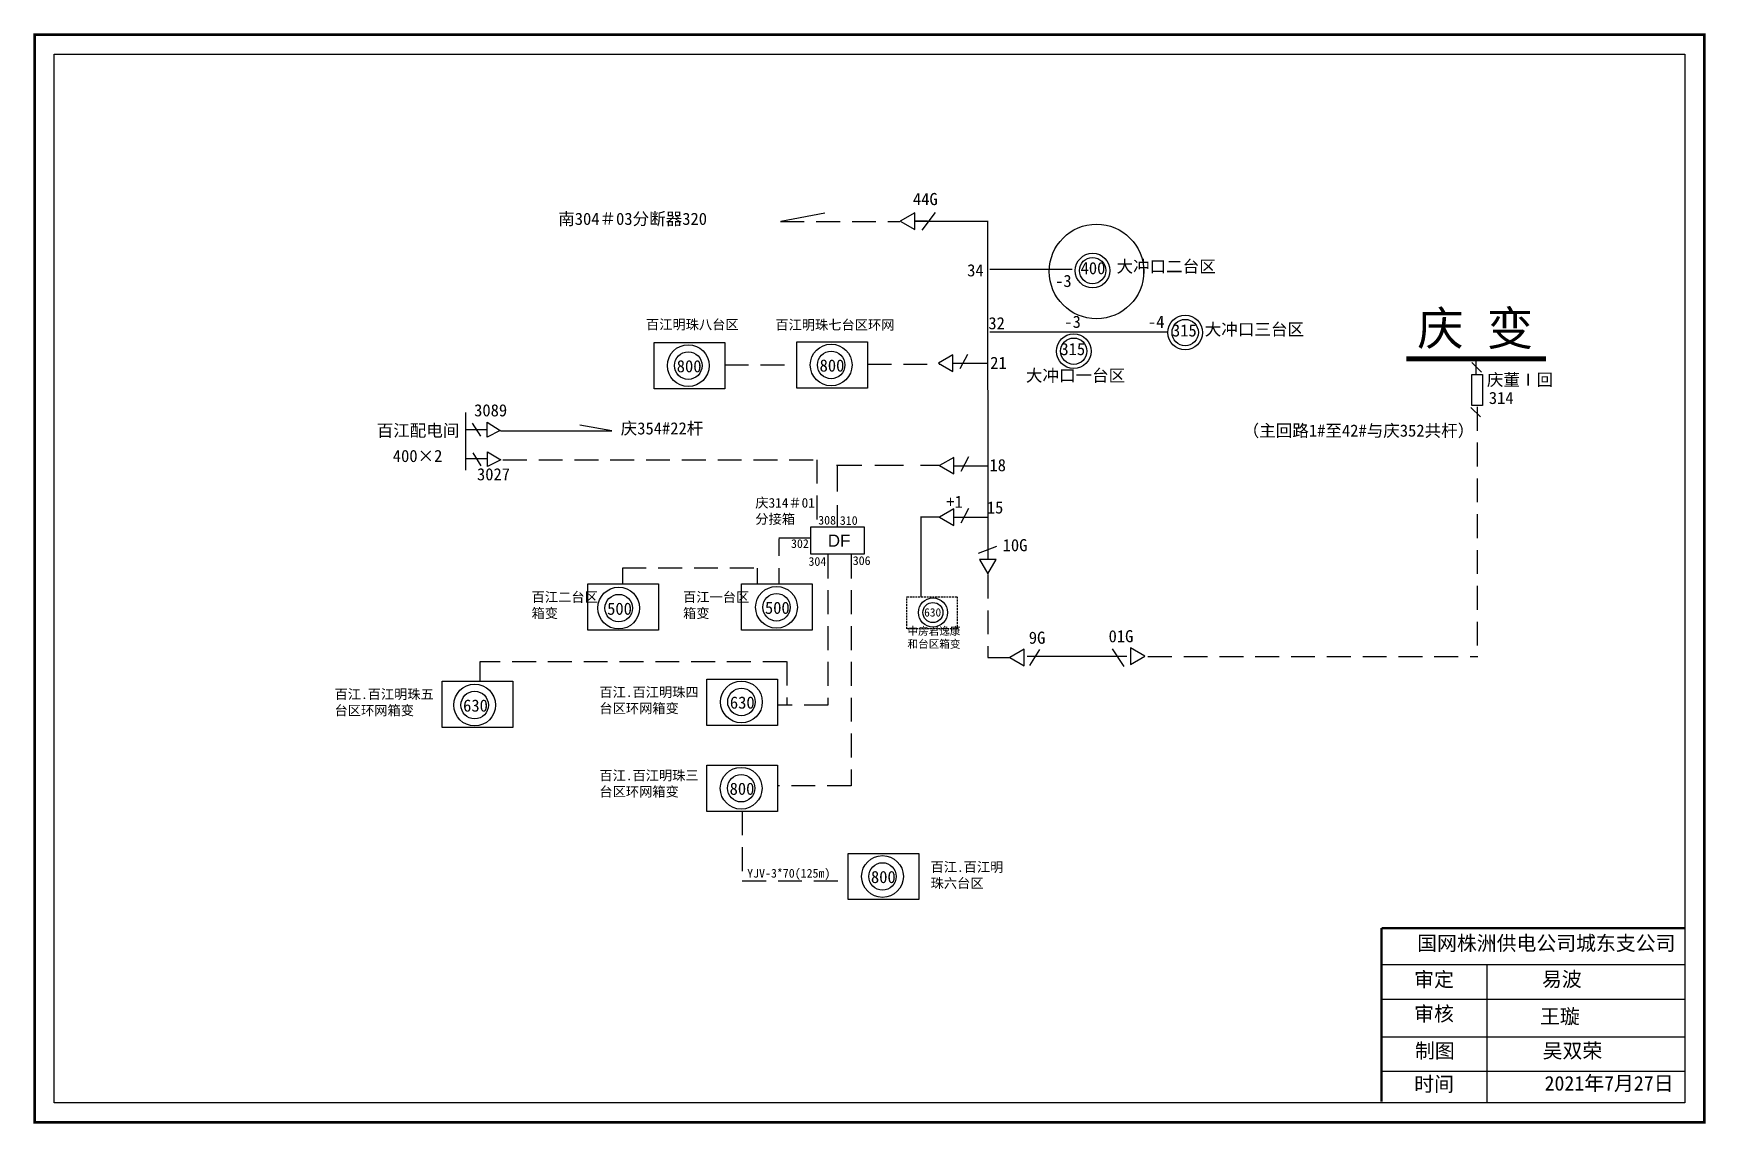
# Model space of a CAD drawing. Extents: x 0 to 344, y 0 to 224.
import ezdxf

# ---------------------------------------------------------------- set-up
doc = ezdxf.new("R2010")
doc.units = 0
doc.header["$LTSCALE"] = 0.774411
for name, pattern in [('ACAD_ISO02W100', [15, 12, -3]), ('DASHED2', [9.525, 6.35, -3.175]), ('HIDDEN', [0.375, 0.25, -0.125])]:
    doc.linetypes.add(name, pattern=pattern)
doc.layers.get('0').update_dxf_attribs({"linetype": 'CONTINUOUS'})
doc.styles.get("Standard").update_dxf_attribs({"font": '', "height": 2.5})
doc.styles.add('字体', font='simkai_0.ttf', dxfattribs={"height": 2.5})
doc.styles.get('Standard').set_extended_font_data('SimSun')

msp = doc.modelspace()

# ---------------------------------------------------------------- linework, layer by layer
at = {"color": 0, "linetype": 'Continuous'}
for p, q in [((153.7, 185.4), (162.78, 187.16)), ((189.16, 156.17), (196.19, 156.17)), ((192.14, 157.98), (190.54, 155)), ((93.18, 142.46), (88.88, 142.46)), ((91.88, 141.16), (90.19, 143.83)), ((93.17, 140.97), (93.17, 144.04)), ((93.17, 144.04), (95.9, 142.34)), ((95.9, 142.34), (93.17, 140.97)), ((93.27, 137.96), (95.99, 136.25)), ((93.27, 134.88), (93.27, 137.96)), ((93.24, 136.46), (88.95, 136.46)), ((91.97, 135.07), (90.28, 137.74)), ((95.99, 136.25), (93.27, 134.88)), ((153.29, 120.24), (159.74, 120.24))]:
    msp.add_line(p, q, dxfattribs=at)
at = {"linetype": 'DASHED2'}
for p, q in [((185.5, 187.22), (182.76, 183.57)), ((153.61, 185.35), (178.22, 185.35)), ((297.15, 147.2), (297.14, 95.79)), ((96.43, 136.31), (161.14, 136.31)), ((161.14, 136.31), (161.14, 122.79)), ((198.14, 118.42), (194.38, 117.01)), ((121.06, 114.02), (148.76, 114.02)), ((163.39, 116.79), (163.39, 85.73)), ((168.17, 116.79), (168.17, 69.12)), ((196.31, 112.65), (196.31, 95.55)), ((206.97, 97.22), (204.94, 93.95)), ((221.95, 97.34), (224.37, 93.75)), ((154.89, 94.68), (91.71, 94.68)), ((91.71, 94.68), (91.71, 90.67)), ((154.92, 94.74), (154.92, 85.72)), ((196.31, 95.55), (200.79, 95.55)), ((229.31, 95.79), (297.3, 95.79)), ((163.39, 85.73), (153.07, 85.73)), ((168.17, 69.12), (153.07, 69.12))]:
    msp.add_line(p, q, dxfattribs=at)
for p, q in [((183.89, 185.43), (181.27, 185.43)), ((181.27, 185.41), (196.28, 185.41)), ((196.41, 115.8), (196.35, 185.52)), ((213.72, 175.44), (196.73, 175.44)), ((233.36, 162.56), (200.55, 162.56))]:
    msp.add_line(p, q)
at = {"color": 0}
msp.add_line((200.55, 162.56), (196.73, 162.56), dxfattribs=at)
at = {"color": 0, "linetype": 'DASHED2'}
for p, q in [((142.14, 155.86), (156.99, 155.86)), ((171.57, 156), (186.51, 156)), ((145.74, 63.89), (145.74, 49.58)), ((145.74, 49.58), (167.58, 49.58))]:
    msp.add_line(p, q, dxfattribs=at)
at = {"linetype": 'Continuous'}
for p, q in [((298.05, 154.34), (296.07, 156.32)), ((88.82, 134.17), (88.82, 146.03)), ((297.83, 145.11), (295.85, 147.09)), ((95.95, 142.26), (118.86, 142.26)), ((118.86, 142.26), (112.31, 143.45)), ((165.18, 135.16), (170.41, 135.16)), ((165.29, 135.16), (165.29, 129.73)), ((173.07, 135.16), (178.94, 135.16)), ((182.45, 135.16), (186.29, 135.16)), ((189.38, 135.06), (196.42, 135.06)), ((192.37, 136.87), (190.77, 133.88)), ((165.29, 126.96), (165.29, 122.59)), ((182.45, 124.54), (186.29, 124.54)), ((182.55, 124.36), (182.55, 108.14)), ((189.38, 124.44), (196.42, 124.44)), ((192.37, 126.25), (190.77, 123.27)), ((153.28, 120.02), (153.28, 116.5)), ((121.06, 113.97), (121.06, 110.75)), ((148.79, 113.97), (148.79, 110.75)), ((153.28, 113.97), (153.28, 110.75)), ((204.45, 95.87), (224.95, 95.87)), ((277.47, 32.35), (339.83, 32.35)), ((299.11, 32.34), (299.11, 4.01)), ((277.47, 25.25), (339.83, 25.25)), ((277.47, 17.5), (339.83, 17.5)), ((277.47, 10.4), (339.83, 10.4))]:
    msp.add_line(p, q, dxfattribs=at)
at = {"linetype": 'ACAD_ISO02W100'}
msp.add_line((296.91, 153.84), (296.91, 156.93), dxfattribs=at)
at = {"linetype": 'Continuous', "const_width": 0.5}
msp.add_lwpolyline([(-0.03, 223.83), (343.95, 223.83), (343.95, -0.14), (-0.03, -0.14)], close=True, dxfattribs=at)
at = {"linetype": 'Continuous'}
for points in [[(4.02, 219.78), (339.9, 219.78), (339.9, 3.91), (4.02, 3.91)], [(159.85, 122.48), (170.83, 122.48), (170.83, 116.84), (159.85, 116.84)], [(113.95, 110.74), (128.52, 110.74), (128.52, 101.23), (113.95, 101.23)], [(145.57, 110.74), (160.14, 110.74), (160.14, 101.23), (145.57, 101.23)], [(83.91, 90.67), (98.48, 90.67), (98.48, 81.16), (83.91, 81.16)], [(138.46, 91.1), (153.03, 91.1), (153.03, 81.59), (138.46, 81.59)], [(138.46, 73.4), (153.03, 73.4), (153.03, 63.89), (138.46, 63.89)], [(167.58, 55.23), (182.15, 55.23), (182.15, 45.72), (167.58, 45.72)]]:
    msp.add_lwpolyline(points, close=True, dxfattribs=at)
for points in [[(178.31, 185.43), (181.27, 183.73), (181.27, 187.14)], [(186.39, 135.08), (189.34, 133.38), (189.34, 136.79)], [(186.39, 124.47), (189.34, 122.76), (189.34, 126.17)], [(196.34, 112.8), (198.05, 115.75), (194.64, 115.75)], [(200.88, 95.56), (203.84, 93.85), (203.84, 97.26)], [(228.65, 95.85), (225.7, 97.56), (225.7, 94.14)]]:
    msp.add_lwpolyline(points, close=True)
at = {"color": 0, "linetype": 'Continuous'}
for points in [[(127.57, 160.42), (142.14, 160.42), (142.14, 150.91), (127.57, 150.91)], [(156.99, 160.55), (171.57, 160.55), (171.57, 151.04), (156.99, 151.04)]]:
    msp.add_lwpolyline(points, close=True, dxfattribs=at)
at = {"color": 0}
msp.add_lwpolyline([(186.16, 156.2), (189.12, 154.49), (189.12, 157.9)], close=True, dxfattribs=at)
at = {"linetype": 'Continuous'}
for points, const_width in [([(311.36, 157.09), (282.54, 157.06)], 1), ([(277.43, 39.86), (277.43, 4.13)], 0.5), ([(277.47, 39.86), (339.83, 39.86)], 0.5)]:
    msp.add_lwpolyline(points, dxfattribs=dict(at, const_width=const_width))
at = {"linetype": 'ACAD_ISO02W100'}
msp.add_lwpolyline([(298.24, 147.44), (296.03, 147.44), (296.03, 153.84), (298.24, 153.84)], close=True, dxfattribs=at)
at = {"color": 7, "linetype": 'HIDDEN', "ltscale": 2}
msp.add_lwpolyline([(179.68, 108.09), (190.05, 108.09), (190.05, 101.51), (179.68, 101.51)], close=True, dxfattribs=at)
at = {"color": 1, "linetype": 'Continuous'}
msp.add_circle((218.73, 175.07), 9.74, dxfattribs=at)
at = {"linetype": 'Continuous'}
for centre, radius in [((217.92, 175.24), 3.57), ((217.92, 175.24), 2.71), ((237, 162.49), 3.57), ((214.03, 158.65), 3.57), ((237, 162.49), 2.71), ((214.03, 158.65), 2.71)]:
    msp.add_circle(centre, radius, dxfattribs=at)
at = {"color": 0}
for centre, radius in [((134.63, 155.68), 4.3), ((134.63, 155.68), 2.83), ((164.06, 155.81), 4.3), ((164.06, 155.81), 2.83)]:
    msp.add_circle(centre, radius, dxfattribs=at)
at = {"color": 7}
for centre, radius in [((120.29, 105.75), 4.3), ((120.29, 105.75), 2.83), ((152.8, 105.92), 4.3), ((152.8, 105.92), 2.83), ((185.03, 104.84), 3), ((185.03, 104.84), 2.07), ((90.62, 85.79), 4.3), ((145.58, 86.42), 4.3), ((90.62, 85.79), 2.83), ((145.58, 86.42), 2.83), ((145.52, 68.66), 4.3), ((145.52, 68.66), 2.83), ((174.64, 50.49), 4.3), ((174.64, 50.49), 2.83)]:
    msp.add_circle(centre, radius, dxfattribs=at)

# ---------------------------------------------------------------- texts
for s, p in [('44G', (180.91, 188.73)), ('34', (192.08, 174.06)), ('400', (215.45, 174.5)), ('-3', (210.2, 171.87)), ('-3', (212.1, 163.46)), ('-4', (229.33, 163.46)), ('315', (234.27, 161.68)), ('315', (211.29, 157.84)), ('18', (196.67, 133.94)), ('+1', (187.79, 126.4)), ('15', (196.13, 125.22)), ('01G', (221.21, 98.71))]:
    msp.add_text(s, height=2.5).set_placement(p)
at = {"color": 0}
for s, p in [('32', (196.45, 163.16)), ('21', (196.83, 155))]:
    msp.add_text(s, height=2.5, dxfattribs=at).set_placement(p)
at = {"color": 7}
msp.add_text('630', height=1.717, dxfattribs=at).set_placement((183.22, 104.01))
at = {"attachment_point": 1, "style": '字体'}
for s, insert, char_height, width in [('南304＃03分断器320', (107.83, 187.16), 2.5, 43.604), ('大冲口二台区', (222.85, 177.35), 2.5, 30.2902), ('大冲口三台区', (241.02, 164.4), 2.5, 27.3033), ('大冲口一台区', (204.18, 154.9), 2.5, 27.3033), ('YJV-3*70(125m)', (146.76, 52.05), 1.8, 27.3033)]:
    msp.add_mtext(s, dxfattribs=dict(at, insert=insert, char_height=char_height, width=width))
at = {"color": 0, "linetype": 'Continuous', "char_height": 2.5, "attachment_point": 1}
for s, insert, width in [('{\\H0.8x;百江明珠八台区}', (125.91, 165.15), 25.952), ('{\\H0.8x;百江明珠七台区环网}', (152.56, 165.08), 25.952), ('800', (132.25, 156.81), 5.5937), ('800', (161.68, 156.95), 5.5937)]:
    msp.add_mtext(s, dxfattribs=dict(at, insert=insert, width=width))
at = {"linetype": 'Continuous', "attachment_point": 1, "style": '字体'}
for s, insert, char_height, width in [('庆 变', (284.81, 166.87), 7, 27.4955), ('（主回路1#至42#与庆352共杆）', (248.84, 143.55), 2.5, 59.6528), ('国网株洲供电公司城东支公司', (284.79, 38.25), 3, 82.0179), ('审定', (284.17, 30.79), 3, 23.4615), ('易波', (310.5, 30.84), 3, 23.4615), ('审核', (284.17, 23.73), 3, 23.4615), ('王璇', (310.09, 23.18), 3, 33.0539), ('制图', (284.33, 16.11), 3, 23.4615), ('{\\fSimSun|b0|i0|c134|p2;吴双荣}', (310.64, 16.11), 3, 23.4615), ('时间', (284.17, 9.23), 3, 23.4615), ('2021{\\fSimSun|b0|i0|c134|p2;年}7{\\fSimSun|b0|i0|c134|p2;月27日}', (311.04, 9.4), 3, 35.3939)]:
    msp.add_mtext(s, dxfattribs=dict(at, insert=insert, char_height=char_height, width=width))
at = {"linetype": 'Continuous', "char_height": 2.5, "attachment_point": 1}
for s, insert, width in [('庆董Ⅰ回', (299.15, 154.03), 15.2977), ('314', (299.55, 150.28), 5.6554)]:
    msp.add_mtext(s, dxfattribs=dict(at, insert=insert, width=width))
at = {"char_height": 2.5, "width": 18.6509, "attachment_point": 1}
for s, insert in [('3089', (90.51, 147.73)), ('百江配电间', (70.43, 143.57)), ('庆354#22杆', (120.7, 144.01)), ('400×2', (73.76, 138.33)), ('3027', (91.1, 134.56))]:
    msp.add_mtext(s, dxfattribs=dict(at, insert=insert))
at = {"color": 7, "linetype": 'Continuous', "attachment_point": 1}
for s, insert, char_height, width in [('{\\H0.8x;庆314＃01分接箱}', (148.44, 128.43), 2.5, 13.6979), ('308', (161.39, 124.75), 1.8, 5.5937), ('310', (165.85, 124.69), 1.8, 5.5937), ('{\\fArial|b0|i0|c0|p32;DF}', (163.37, 120.9), 2.5, 5.5937), ('302', (155.79, 119.93), 1.8, 5.5937), ('10G', (199.39, 119.96), 2.5, 6.8073), ('304', (159.38, 116.25), 1.8, 5.5937), ('306', (168.51, 116.43), 1.8, 5.5937), ('{\\H0.8x;百江二台区箱变}', (102.35, 109.03), 2.5, 13.6979), ('500', (117.91, 106.88), 2.5, 5.5937), ('{\\H0.8x;百江一台区箱变}', (133.55, 109.03), 2.5, 13.6979), ('500', (150.42, 107.06), 2.5, 5.5937), ('9G', (204.78, 100.91), 2.5, 4.2939), ('{\\H0.8x;百江.百江明珠四台区环网箱变}', (116.31, 89.45), 2.5, 21.3785), ('{\\H0.8x;百江.百江明珠五台区环网箱变}', (61.76, 89.02), 2.5, 21.3785), ('630', (88.24, 86.93), 2.5, 5.5937), ('630', (143.2, 87.55), 2.5, 5.5937), ('{\\H0.8x;百江.百江明珠三台区环网箱变}', (116.31, 72.29), 2.5, 21.3785), ('800', (143.14, 69.8), 2.5, 5.5937), ('{\\H0.8x;百江.百江明珠六台区}', (184.54, 53.44), 2.5, 15.1101), ('800', (172.26, 51.63), 2.5, 5.5937)]:
    msp.add_mtext(s, dxfattribs=dict(at, insert=insert, char_height=char_height, width=width))
at = {"color": 7, "insert": (179.79, 101.82), "char_height": 2.3, "width": 12.424, "attachment_point": 1}
msp.add_mtext('{\\H0.6957x;中房君逸康和台区箱变}', dxfattribs=at)

doc.saveas('drawing.dxf')
